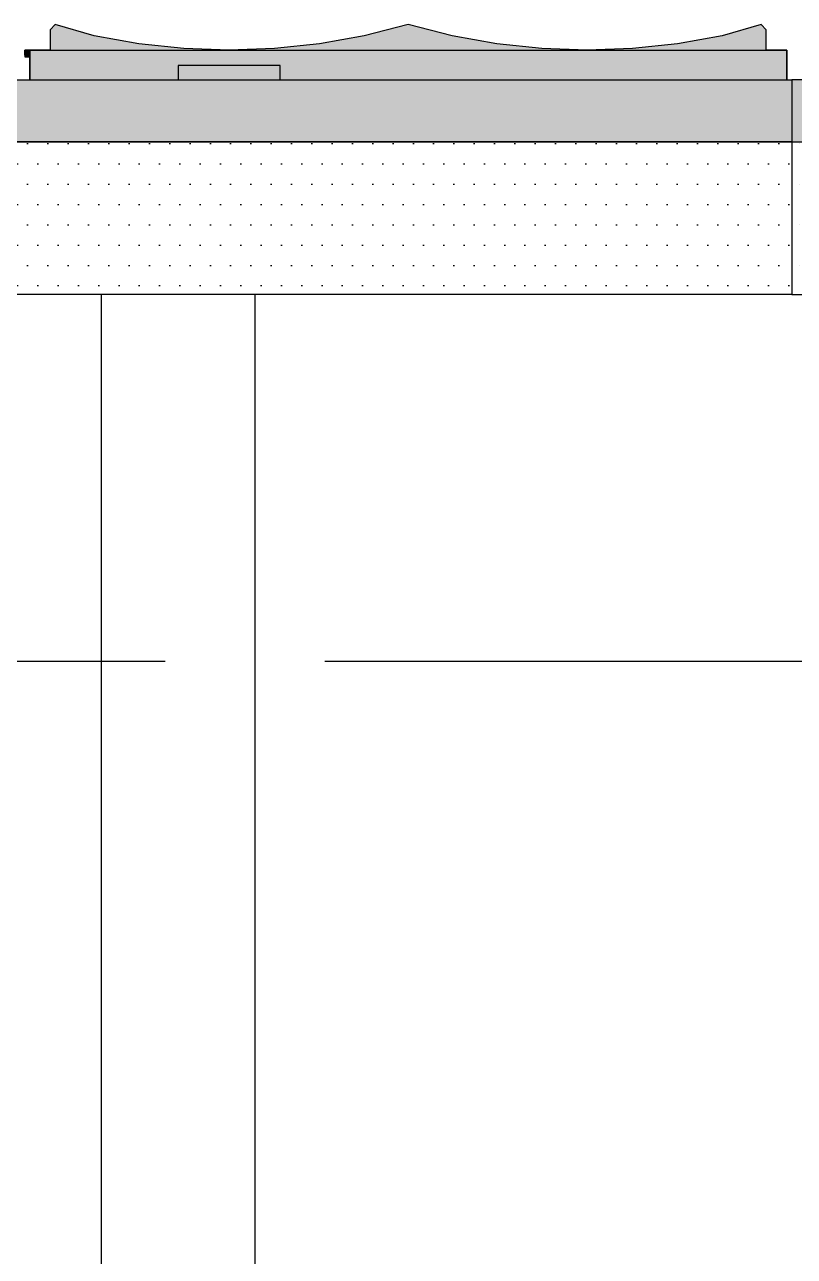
# Model space of a CAD drawing. Header units: millimetres. Extents: x 2519235 to 7246330, y 25937 to 201821.
# Drawn here: x 2744444 to 2745949, y 116529 to 118938 of the extents above; entities that cross this region are included whole.
import ezdxf
from ezdxf.enums import TextEntityAlignment as Align

# ---------------------------------------------------------------- set-up
doc = ezdxf.new("R2010")
doc.units = ezdxf.units.MM
doc.set_wipeout_variables(frame=1)
doc.linetypes.add('TA_GL_005.00000', pattern=[13.75, 5, -1.25, 1.25, -1.25, 5])
for name, color, linetype in [('000 - 0_SYM_DWG_GRID-BUBBLE_MAIN_COLOR_1', 7, 'Continuous'), ('000 - 0_SYM_DWG_GRIDLINE_MAIN_COLOR_251', 7, 'Continuous'), ('000 - CONCRETE_COL_CUT_COLOR_1', 7, 'Continuous'), ('000 - CONCRETE_COL_HATCH_', 7, 'Continuous'), ('000 - CONCRETE_COL_WIPEOUT_', 7, 'Continuous'), ('000 - CONCRETE_PRECAST_CUT_COLOR_4', 7, 'Continuous'), ('000 - CONCRETE_PRECAST_CUT_COLOR_5', 7, 'Continuous'), ('010 - ASPG_FLASHING_HATCH_', 7, 'Continuous'), ('010 - ASPG_FLASHING_MAIN_COLOR_2', 7, 'Continuous'), ('010 - ASPG_FLASHING_MAIN_COLOR_4', 7, 'Continuous'), ('010 - ASPG_FLASHING_WIPEOUT_', 7, 'Continuous'), ('010 - ASPG_FRAMING_DEF_SUB', 7, 'Continuous'), ('010 - ASPG_FRAMING_HATCH_', 7, 'Continuous'), ('010 - ASPG_FRAMING_SUB_COLOR_2', 7, 'Continuous'), ('_LOUVER-SB', 7, 'Continuous'), ('_PLATE-200', 7, 'Continuous'), ('_Wall-PRECAST', 7, 'Continuous'), ('Xref-PLAN-106.940$0$_Beam', 7, 'Continuous'), ('Xref-PLAN-106.940$0$_C500-300', 7, 'Continuous')]:
    doc.layers.add(name, color=color, linetype=linetype)
doc.styles.add('Arial', font='arial.ttf', dxfattribs={"height": 300})
doc.styles.add('TA', font='', dxfattribs={"height": 4.5})
doc.styles.get('TA').set_extended_font_data('Cordia New')
pattern_1 = [(0, (0, 0), (3.96875, 7.9375), [0, -7.9375])]
pattern_2 = [(0, (0, 0), (19.84375, 39.6875), [0, -39.6875])]

# ---------------------------------------------------------------- blocks, each defined once
blk = doc.blocks.new('*U361')
at = {"color": 7}
for p, q in [((269.7, -25), (-5689.9, -25)), ((-5689.9, -144.9), (-5689.9, -25)), ((-5689.9, -30.1), (269.7, -30.1)), ((-5689.9, -35.4), (269.7, -35.4)), ((-5689.9, -134.5), (269.7, -134.5)), ((-5689.9, -139.6), (269.7, -139.6)), ((-5689.9, -144.9), (269.7, -144.9))]:
    blk.add_line(p, q, dxfattribs=at)
blk = doc.blocks.new('Xref-PLAN-106.940$0$_C500-300')
at = {"color": 7}
blk.add_lwpolyline([(-250, 0), (250, 0), (250, -300), (-250, -300)], close=True, dxfattribs=at)
at = {"layer": 'Defpoints', "color": 7}
for p, q in [((0, -94.1), (0, -205.9)), ((-55.9, -150), (55.9, -150))]:
    blk.add_line(p, q, dxfattribs=at)
blk = doc.blocks.new('Xref-PLAN-106.940')
at = {"layer": 'Xref-PLAN-106.940$0$_Beam', "color": 7}
for p, q in [((142654.2, 23258.4), (145669.2, 23258.4)), ((146169.2, 23258.4), (148619.3, 23258.4)), ((142654.2, 22958.4), (145669.2, 22958.4)), ((145669.2, 22958.4), (145669.2, 17298.4)), ((145969.2, 22958.4), (145969.2, 17298.4)), ((146169.2, 22958.4), (148619.3, 22958.4))]:
    blk.add_line(p, q, dxfattribs=at)
at = {"layer": 'Xref-PLAN-106.940$0$_C500-300', "color": 7}
blk.add_blockref('Xref-PLAN-106.940$0$_C500-300', (145919.2, 23258.4), dxfattribs=at)
blk = doc.blocks.new('*U1098')
at = {"layer": '000 - 0_SYM_DWG_GRIDLINE_MAIN_COLOR_251', "color": 7, "linetype": 'ByBlock', "ltscale": 5}
blk.add_line((2, 0), (-866, 0), dxfattribs=at)
at = {"color": 7, "style": 'TA', "flags": 1}
blk.add_attdef('LOCATION', (6, -6), '', height=4.5, rotation=270, dxfattribs=at)
at = {"layer": '000 - 0_SYM_DWG_GRID-BUBBLE_MAIN_COLOR_1', "color": 7, "style": 'Arial'}
blk.add_attdef('GRID-HEAD', text='', height=4, rotation=180, dxfattribs=at).set_placement((22, 0), align=Align.MIDDLE_CENTER)
blk = doc.blocks.new('W-1-PP17-ENT1_REV02_20260415-161303_PP17_ENT1_MAIN_DIMS_PL')
at = {"layer": '000 - 0_SYM_DWG_GRIDLINE_MAIN_COLOR_251', "color": 7, "linetype": 'TA_GL_005.00000', "xscale": 50, "yscale": 50, "zscale": 50, "rotation": 180}
blk.add_blockref('*U1098', (-18300, 0), dxfattribs=at)
blk = doc.blocks.new('*U2083')
at = {"layer": '000 - CONCRETE_COL_HATCH_'}
h = blk.add_hatch(dxfattribs=at)
h.set_pattern_fill('AR-CONC', scale=0.04)
h.set_pattern_definition([(50, (18500, -842401.163), (7.28738676, -0.63756342), [0.762, -8.382]), (355, (18500, -842401.163), (-1.40973686, 7.64227381), [0.6096, -6.70562337]), (100.4514447, (18500.607, -842401.216), (5.877649884, 7.004710076), [0.64760035, -7.123609784]), (46.1842, (18500, -842399.131), (10.84316164, -1.68169312), [1.143, -12.573]), (96.6355576, (18500.904, -842399.271), (9.49616536, 9.89704498), [0.97140093, -10.68542433]), (351.1841512, (18500, -842399.131), (9.49616536, 9.89704498), [0.91439868, -10.05838928]), (21, (18501.016, -842399.639), (6.06457565, -4.090607927), [0.762, -8.382]), (326, (18501.016, -842399.639), (2.472081134, 7.367518645), [0.6096, -6.7056]), (71.451445, (18501.5214, -842399.98), (8.53665677, 3.276910755), [0.64760035, -7.123597504]), (37.5, (18500, -842401.163), (0.12354413, 3.382201555), [0, -6.62432, 0, -6.8072, 0, -6.731]), (7.5, (18500, -842401.163), (2.6727865, 4.007222993), [0, -3.88112, 0, -6.47192, 0, -2.5654]), (327.5, (18497.7343, -842401.163), (5.423623807, -0.22914976), [0, -2.54, 0, -7.9248, 0, -10.5156]), (317.5, (18496.7183, -842401.163), (5.925167255, 1.01705964), [0, -3.302, 0, -5.26288, 0, -7.4676])])
h.paths.add_polyline_path([(0, 0), (1480, 0), (1480, 150), (1440, 150), (1440, 190), (1430, 200), (1354.1, 178.2), (1266.8, 162.6), (1178.6, 153.1), (1090, 150), (1001.4, 153.1), (913.2, 162.6), (825.9, 178.2), (740, 200), (654.1, 178.2), (566.8, 162.6), (478.6, 153.1), (390, 150), (301.4, 153.1), (213.2, 162.6), (125.9, 178.2), (50, 200), (40, 190), (40, 150), (0, 150)])
at = {"layer": '000 - CONCRETE_COL_CUT_COLOR_1', "color": 7, "lineweight": -2}
blk.add_lwpolyline([(0, 0), (1480, 0), (1480, 150), (1440, 150), (1440, 190), (1430, 200), (1354.1, 178.2), (1266.8, 162.6), (1178.6, 153.1), (1090, 150), (1001.4, 153.1), (913.2, 162.6), (825.9, 178.2), (740, 200), (654.1, 178.2), (566.8, 162.6), (478.6, 153.1), (390, 150), (301.4, 153.1), (213.2, 162.6), (125.9, 178.2), (50, 200), (40, 190), (40, 150), (0, 150), (0, 150), (0, 150), (0, 150), (0, 150), (0, 150), (0, 150), (0, 150), (0, 150), (0, 150), (0, 150), (0, 150), (0, 150), (0, 150), (0, 150), (0, 150), (0, 150), (0, 150), (0, 150), (0, 150), (0, 150), (0, 150), (0, 150), (0, 150)], close=True, dxfattribs=at)
blk = doc.blocks.new('*U2085')
at = {"layer": '000 - CONCRETE_COL_HATCH_'}
h = blk.add_hatch(dxfattribs=at)
h.set_pattern_fill('AR-CONC', scale=0.04)
h.set_pattern_definition([(50, (1000, -835906.8257), (7.28738676, -0.63756342), [0.762, -8.382]), (355, (1000, -835906.826), (-1.40973686, 7.64227381), [0.6096, -6.70562337]), (100.4514447, (1000.607, -835906.879), (5.877649884, 7.004710076), [0.64760035, -7.123609784]), (46.1842, (1000, -835904.794), (10.84316164, -1.68169312), [1.143, -12.573]), (96.6355576, (1000.904, -835904.934), (9.49616536, 9.89704498), [0.97140093, -10.68542433]), (351.1841512, (1000, -835904.794), (9.49616536, 9.89704498), [0.91439868, -10.05838928]), (21, (1001.016, -835905.3017), (6.06457565, -4.090607927), [0.762, -8.382]), (326, (1001.016, -835905.302), (2.472081134, 7.367518645), [0.6096, -6.7056]), (71.451445, (1001.5214, -835905.6426), (8.53665677, 3.276910755), [0.64760035, -7.123597504]), (37.5, (1000, -835906.8257), (0.12354413, 3.382201555), [0, -6.62432, 0, -6.8072, 0, -6.731]), (7.5, (1000, -835906.8257), (2.6727865, 4.007222993), [0, -3.88112, 0, -6.47192, 0, -2.5654]), (327.5, (997.7343, -835906.8257), (5.423623807, -0.22914976), [0, -2.54, 0, -7.9248, 0, -10.5156]), (317.5, (996.7183, -835906.8257), (5.925167255, 1.01705964), [0, -3.302, 0, -5.26288, 0, -7.4676])])
h.paths.add_polyline_path([(0, 0), (500, 0), (500, 300), (0, 300)])
at = {"layer": '000 - CONCRETE_COL_CUT_COLOR_1', "color": 7, "lineweight": -2}
blk.add_lwpolyline([(0, 0), (500, 0), (500, 300), (0, 300), (0, 300), (0, 300), (0, 300), (0, 300), (0, 300), (0, 300), (0, 300), (0, 300), (0, 300), (0, 300), (0, 300), (0, 300), (0, 300), (0, 300), (0, 300), (0, 300), (0, 300), (0, 300), (0, 300), (0, 300), (0, 300), (0, 300), (0, 300), (0, 300), (0, 300), (0, 300), (0, 300), (0, 300), (0, 300), (0, 300), (0, 300), (0, 300), (0, 300), (0, 300), (0, 300), (0, 300), (0, 300), (0, 300), (0, 300), (0, 300), (0, 300), (0, 300), (0, 300), (0, 300)], close=True, dxfattribs=at)
blk = doc.blocks.new('A$C6d15e31b')
at = {"layer": '_PLATE-200', "color": 7}
for points in [[(10200, 0), (10400, 0), (10400, -6), (10200, -6)], [(11200, 0), (11200, -200), (11000, -200), (11000, 0)]]:
    blk.add_lwpolyline(points, close=True, dxfattribs=at)
at = {"layer": '_Wall-PRECAST', "color": 7}
for p, q in [((9960, 225), (9950, 215)), ((10035.9, 203.2), (9960, 225)), ((10650, 225), (10564.1, 203.2)), ((10735.9, 203.2), (10650, 225)), ((11340, 225), (11264.1, 203.2)), ((11350, 215), (11340, 225)), ((9950, 215), (9950, 175)), ((10123.2, 187.6), (10035.9, 203.2)), ((10564.1, 203.2), (10476.8, 187.6)), ((10823.2, 187.6), (10735.9, 203.2)), ((11264.1, 203.2), (11176.8, 187.6)), ((11350, 175), (11350, 215)), ((9910, 25), (9910, 175)), ((9910, 175), (11390, 175)), ((10211.4, 178.1), (10123.2, 187.6)), ((10300, 175), (10211.4, 178.1)), ((10388.6, 178.1), (10300, 175)), ((10476.8, 187.6), (10388.6, 178.1)), ((10911.4, 178.1), (10823.2, 187.6)), ((11000, 175), (10911.4, 178.1)), ((11088.6, 178.1), (11000, 175)), ((11176.8, 187.6), (11088.6, 178.1)), ((11390, 175), (11390, 25)), ((10400, 145), (10200, 145)), ((10200, 145), (10200, 25)), ((10400, 145), (10200, 145)), ((10200, 145), (10200, 25)), ((10400, 25), (10400, 145)), ((10400, 25), (10400, 145)), ((11390, 25), (9910, 25)), ((10200, 25), (10400, 25)), ((10200, 25), (10400, 25)), ((11000, 31), (11200, 31)), ((11000, 31), (11000, 25)), ((11000, 31), (11200, 31)), ((11000, 31), (11000, 25)), ((11000, 25), (11200, 25)), ((11000, 25), (11200, 25)), ((11200, 31), (11200, 25)), ((11200, 31), (11200, 25))]:
    blk.add_line(p, q, dxfattribs=at)
at = {"color": 7}
for name, p in [('W-1-PP17-ENT1_REV02_20260415-161303_PP17_ENT1_MAIN_DIMS_PL', (0, 0)), ('Xref-PLAN-106.940', (-135619.3, -23258.4))]:
    blk.add_blockref(name, p, dxfattribs=at)
at = {"layer": '_LOUVER-SB', "color": 7, "rotation": 180}
blk.add_blockref('*U361', (4334.8, -149.9), dxfattribs=at)
at = {"layer": '000 - CONCRETE_PRECAST_CUT_COLOR_4', "color": 7}
blk.add_blockref('*U2083', (9910, 25), dxfattribs=at)
at = {"layer": '000 - CONCRETE_PRECAST_CUT_COLOR_5', "color": 7}
blk.add_blockref('*U2085', (10049.8, -300), dxfattribs=at)
blk = doc.blocks.new('*U1097')
at = {"layer": '000 - 0_SYM_DWG_GRIDLINE_MAIN_COLOR_251', "color": 7, "linetype": 'ByBlock', "ltscale": 5}
blk.add_line((10, 0), (-265.695, 0), dxfattribs=at)
at = {"color": 7, "style": 'TA', "flags": 1}
blk.add_attdef('LOCATION', (6, -6), '', height=4.5, rotation=270, dxfattribs=at)
blk = doc.blocks.new('A$C5a699cc3')
at = {"layer": '010 - ASPG_FRAMING_HATCH_'}
h = blk.add_hatch(dxfattribs=at)
h.set_pattern_fill('HONEY', scale=0.238199, angle=90)
h.set_pattern_definition([(90, (-1257417.4425, 520093.9224), (-0.65495992507, 1.1344238721), [0.7562825814, -1.5125651628]), (210, (-1257417.4425, 520093.9224), (-0.65495992936, -1.1344238696), [0.7562825814, -1.5125651628]), (150, (-1257417.4425, 520093.9224), (-1.30991985442, 2.48e-09), [-1.5125651628, 0.7562825814])])
edge = h.paths.add_edge_path()
edge.add_ellipse((-9.8, -5), major_axis=(0, 5), ratio=0.644482, start_angle=0, end_angle=360, ccw=False)
h = blk.add_hatch(dxfattribs=at)
h.set_pattern_fill('ANSI37', scale=0.595498, angle=90)
h.set_pattern_definition([(135, (-1257417.1929, 520073.9224), (-1.3369313545, -1.3369313545), []), (225, (-1257417.1929, 520073.9224), (1.3369313545, -1.3369313545), [])])
edge = h.paths.add_edge_path()
edge.add_ellipse((-9.5, -5), major_axis=(0, 5), ratio=0.644482, start_angle=180, end_angle=360, ccw=False)
edge.add_line((-9.5, -10), (0, -10))
edge.add_arc((9.9, -5), 11.1, 153.2037, 206.7963, ccw=False)
edge.add_line((0, 0), (-9.5, 0))
at = {"layer": '010 - ASPG_FRAMING_DEF_SUB', "color": 7, "transparency": 33554457}
blk.add_lwpolyline([(0, 0), (-13, 0), (-13, -10), (0, -10)], close=True, dxfattribs=at)
at = {"layer": '010 - ASPG_FRAMING_SUB_COLOR_2', "color": 7}
blk.add_lwpolyline([(-9.8, 0), (0, 0, 0.238199), (0, -10), (-9.8, -10)], format="xyb", dxfattribs=at)
at = {"layer": '010 - ASPG_FRAMING_SUB_COLOR_2', "color": 7, "extrusion": (0, 0, -1)}
blk.add_ellipse((-9.8, -5), major_axis=(0, 5), ratio=0.644482, dxfattribs=at)
blk = doc.blocks.new('*U2958')
at = {"color": 7}
blk.add_wipeout([(0, -52), (3000, -52), (3000, -351), (0, -351)], dxfattribs=at).dxf.layer = '010 - ASPG_FLASHING_WIPEOUT_'
at = {"layer": '010 - ASPG_FLASHING_HATCH_'}
h = blk.add_hatch(dxfattribs=at)
h.set_pattern_fill('DOTS', scale=0.5)
h.set_pattern_definition(pattern_2)
h.paths.add_polyline_path([(0, -52), (3000, -52), (3000, -351), (0, -351)])
at = {"layer": '010 - ASPG_FLASHING_MAIN_COLOR_2', "color": 7}
blk.add_lwpolyline([(0, -52), (3000, -52), (3000, -351), (0, -351)], close=True, dxfattribs=at)
at = {"color": 7}
blk.add_wipeout([(0, 69.3), (3000, 69.3), (3000, -52), (0, -52)], dxfattribs=at).dxf.layer = '010 - ASPG_FLASHING_WIPEOUT_'
at = {"layer": '010 - ASPG_FLASHING_HATCH_'}
h = blk.add_hatch(dxfattribs=at)
h.set_pattern_fill('DOTS', scale=0.1)
h.set_pattern_definition(pattern_1)
h.paths.add_polyline_path([(0, 69.3), (3000, 69.3), (3000, -52), (0, -52)])
at = {"layer": '010 - ASPG_FLASHING_MAIN_COLOR_4', "color": 7}
blk.add_lwpolyline([(0, 69.3), (3000, 69.3), (3000, -52), (0, -52)], close=True, dxfattribs=at)
at = {"layer": 'Defpoints', "color": 7}
blk.add_line((0, 2), (25, 2), dxfattribs=at)
blk.add_line((0, 2), (25, 2), dxfattribs=at)
blk = doc.blocks.new('*U2959')
at = {"color": 7}
blk.add_wipeout([(0, -52), (3000, -52), (3000, -351), (0, -351)], dxfattribs=at).dxf.layer = '010 - ASPG_FLASHING_WIPEOUT_'
at = {"layer": '010 - ASPG_FLASHING_HATCH_'}
h = blk.add_hatch(dxfattribs=at)
h.set_pattern_fill('DOTS', scale=0.5)
h.set_pattern_definition(pattern_2)
h.paths.add_polyline_path([(0, -52), (3000, -52), (3000, -351), (0, -351)])
at = {"layer": '010 - ASPG_FLASHING_MAIN_COLOR_2', "color": 7}
blk.add_lwpolyline([(0, -52), (3000, -52), (3000, -351), (0, -351)], close=True, dxfattribs=at)
at = {"color": 7}
blk.add_wipeout([(0, 69.3), (3000, 69.3), (3000, -52), (0, -52)], dxfattribs=at).dxf.layer = '010 - ASPG_FLASHING_WIPEOUT_'
at = {"layer": '010 - ASPG_FLASHING_HATCH_'}
h = blk.add_hatch(dxfattribs=at)
h.set_pattern_fill('DOTS', scale=0.1)
h.set_pattern_definition(pattern_1)
h.paths.add_polyline_path([(0, 69.3), (3000, 69.3), (3000, -52), (0, -52)])
at = {"layer": '010 - ASPG_FLASHING_MAIN_COLOR_4', "color": 7}
blk.add_lwpolyline([(0, 69.3), (3000, 69.3), (3000, -52), (0, -52)], close=True, dxfattribs=at)
at = {"layer": 'Defpoints', "color": 7}
blk.add_line((0, 2), (25, 2), dxfattribs=at)
blk.add_line((0, 2), (25, 2), dxfattribs=at)
blk = doc.blocks.new('W-1-PP17-ENT1_REV03_20260621-000232_LOPF_FLASHING')
at = {"color": 7}
blk.add_blockref('*U2958', (8400, 48), dxfattribs=at)
at = {"color": 7, "xscale": -1}
blk.add_blockref('*U2959', (14400, 48), dxfattribs=at)

msp = doc.modelspace()

# ---------------------------------------------------------------- block references
at = {"color": 7}
msp.add_blockref('A$C6d15e31b', (2734544.161, 118712.942), dxfattribs=at)

# ---------------------------------------------------------------- next in the draw order: block references
at = {"color": 7, "rotation": 90}
msp.add_blockref('A$C5a699cc3', (2744444.383, 118887.942), dxfattribs=at)
at = {"layer": '000 - 0_SYM_DWG_GRIDLINE_MAIN_COLOR_251', "color": 7, "linetype": 'TA_GL_005.00000', "xscale": 50, "yscale": 50, "zscale": 50}
for p in [(2752344.004, 118562.943), (2752344.004, 117692.706)]:
    msp.add_blockref('*U1097', p, dxfattribs=at)

# ---------------------------------------------------------------- next in the draw order: block references
at = {"color": 7}
msp.add_blockref('W-1-PP17-ENT1_REV03_20260621-000232_LOPF_FLASHING', (2734544.161, 118712.942), dxfattribs=at)

doc.saveas('drawing.dxf')
